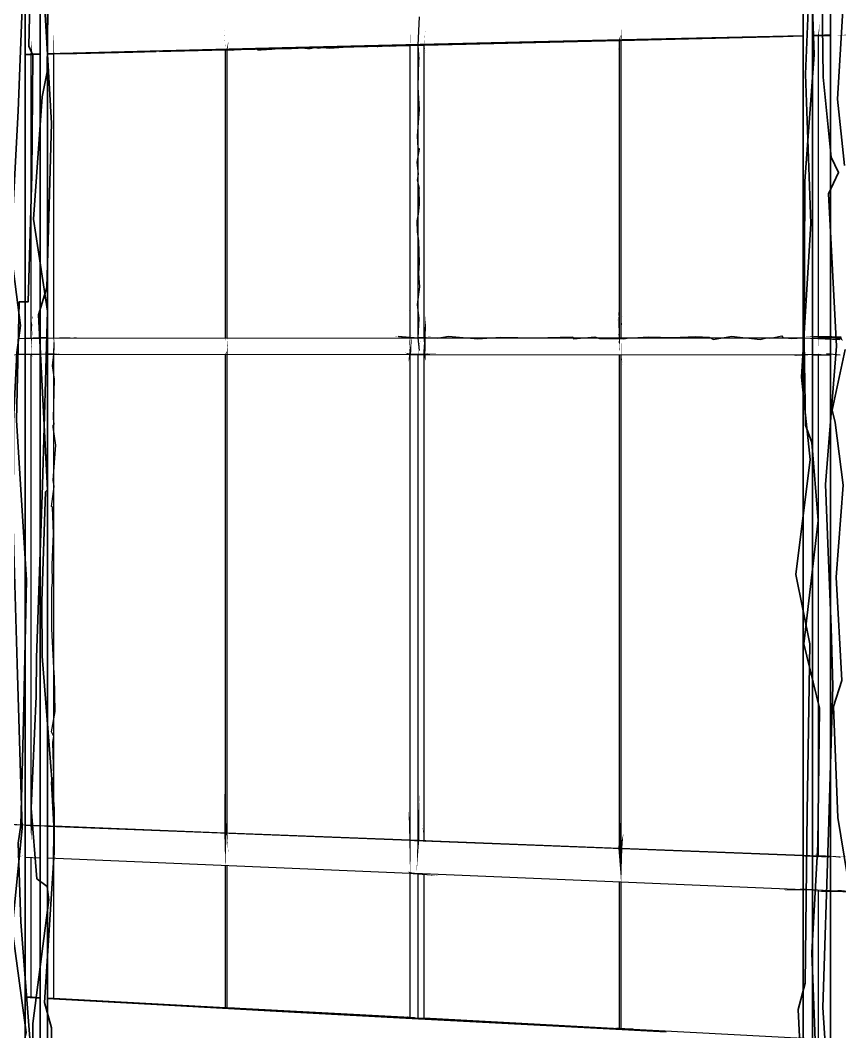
# Model space of a CAD drawing. Header units: inches. Extents: x -877 to 882, y -418 to 410.
# Drawn here: x -604.3 to -516, y -169.3 to -60.2 of the extents above; entities that cross this region are included whole.
import ezdxf

# ---------------------------------------------------------------- set-up
doc = ezdxf.new("R2010")
doc.units = ezdxf.units.IN
doc.header["$LTSCALE"] = 0.5
doc.header["$MEASUREMENT"] = 0
doc.layers.get('0').update_dxf_attribs({"lineweight": 18})
for name, color, linetype, lineweight in [('A-Glaz-Curt', 52, 'Continuous', 35), ('A-Glaz-Curt-Unit', 51, 'Continuous', 25), ('A-Wall', 113, 'Continuous', 35)]:
    doc.layers.add(name, color=color, linetype=linetype, lineweight=lineweight)

# ---------------------------------------------------------------- blocks, each defined once
blk = doc.blocks.new('*U12')
at = {"color": 7, "linetype": 'Continuous', "lineweight": -3}
for p, q in [((-527.92, -62.14), (-522.07, -62)), ((-522.07, -62), (-519.92, -61.94)), ((-518.07, -61.9), (-516.98, -61.88)), ((-516.98, -61.88), (-516.98, -61.88)), ((-603.09, -63.94), (-603, -63.94)), ((-598.18, -63.82), (-595.19, -63.75)), ((-595.19, -63.75), (-592.16, -63.68)), ((-588.06, -63.58), (-582.17, -63.44)), ((-603.09, -165.51), (-603, -165.51)), ((-602.56, -165.54), (-602.15, -165.56))]:
    blk.add_line(p, q, dxfattribs=at)
at = {"layer": 'A-Glaz-Curt', "color": 143, "linetype": 'Continuous', "lineweight": 35}
for p, q in [((-518.94, -208.24), (-518.94, 226.95)), ((-516.98, -208.38), (-516.98, 227.37)), ((-519.92, -208.16), (-519.92, 226.73)), ((-603.74, -201.39), (-603.74, 207.37)), ((-602.15, -201.53), (-602.15, 207.76)), ((-601.36, -201.6), (-601.36, 207.96)), ((-519.92, -61.92), (-519.92, -53.15)), ((-518.94, -61.9), (-518.94, -53.13)), ((-516.98, -61.85), (-516.98, -53.07)), ((-603.74, -63.94), (-603.74, -55.7)), ((-602.15, -63.9), (-602.15, -55.65)), ((-601.36, -63.88), (-601.36, -55.62)), ((-534.68, -62.25), (-519.92, -61.92)), ((-519.92, -61.92), (-519.92, -61.92)), ((-518.94, -61.9), (-518.29, -61.88)), ((-518.94, -61.9), (-518.29, -61.91)), ((-518.29, -61.88), (-517.63, -61.87)), ((-517.63, -61.87), (-516.98, -61.85)), ((-516.98, -61.85), (-516.98, -61.85)), ((-576.06, -63.24), (-562.74, -62.91)), ((-562.74, -62.91), (-548.95, -62.59)), ((-548.95, -62.59), (-534.68, -62.25)), ((-603.74, -63.94), (-603.21, -63.92)), ((-603.74, -63.94), (-603.09, -63.94)), ((-603.21, -63.92), (-602.68, -63.91)), ((-602.68, -63.91), (-602.15, -63.9)), ((-602.15, -63.9), (-602.15, -63.9)), ((-601.36, -63.88), (-588.93, -63.56)), ((-601.36, -63.88), (-600.67, -63.88)), ((-588.93, -63.56), (-576.06, -63.24)), ((-603.74, -165.53), (-603.09, -165.51)), ((-603.74, -173.76), (-603.74, -165.53)), ((-603.74, -165.53), (-603.21, -165.56)), ((-603.21, -165.56), (-602.68, -165.59)), ((-602.68, -165.59), (-602.15, -165.62)), ((-602.15, -173.87), (-602.15, -165.62)), ((-602.15, -165.62), (-602.15, -165.62)), ((-601.36, -165.66), (-600.67, -165.64)), ((-601.36, -173.92), (-601.36, -165.66)), ((-601.36, -165.66), (-588.93, -166.36)), ((-588.93, -166.36), (-576.06, -167.07)), ((-576.06, -167.07), (-562.74, -167.79)), ((-562.74, -167.79), (-548.95, -168.52)), ((-548.95, -168.52), (-534.68, -169.26))]:
    blk.add_line(p, q, dxfattribs=at)
at = {"layer": 'A-Glaz-Curt-Unit', "color": 141, "linetype": 'Continuous', "lineweight": 25}
for p, q in [((-518.29, -61.91), (-518.07, -61.9)), ((-518.29, -94.46), (-518.29, -61.91)), ((-582, -63.43), (-562.28, -62.96)), ((-560.75, -62.92), (-539.73, -62.42)), ((-560.75, -94.49), (-560.75, -62.92)), ((-539.54, -62.42), (-527.92, -62.14)), ((-603.09, -63.94), (-602.15, -63.92)), ((-603.09, -94.52), (-603.09, -63.94)), ((-600.67, -63.88), (-598.18, -63.82)), ((-600.67, -94.52), (-600.67, -63.88)), ((-592.16, -63.68), (-589.65, -63.62)), ((-589.29, -63.61), (-588.05, -63.58)), ((-603.09, -146.98), (-603.09, -96.24)), ((-600.67, -147.08), (-600.67, -96.24)), ((-560.75, -148.64), (-560.75, -96.27)), ((-518.29, -150.31), (-518.29, -96.29)), ((-603.09, -146.98), (-602.15, -147.02)), ((-600.67, -147.08), (-582.17, -147.81)), ((-582, -147.81), (-562.28, -148.58)), ((-560.75, -148.64), (-539.73, -149.47)), ((-539.54, -149.47), (-519.92, -150.24)), ((-518.29, -150.31), (-516.98, -150.35)), ((-603.09, -165.51), (-603.09, -150.45)), ((-600.67, -165.65), (-600.67, -150.56)), ((-560.75, -167.77), (-560.75, -152.23)), ((-518.29, -170.03), (-518.29, -154)), ((-603, -165.51), (-602.56, -165.54)), ((-600.67, -165.65), (-582.17, -166.63)), ((-582, -166.64), (-562.28, -167.69)), ((-560.75, -167.77), (-539.73, -168.89)), ((-539.54, -168.9), (-519.92, -169.95))]:
    blk.add_line(p, q, dxfattribs=at)
at = {"layer": 'A-Glaz-Curt-Unit', "color": 143, "linetype": 'Continuous', "lineweight": 25}
for p, q in [((-562.28, -62.94), (-561.4, -62.92)), ((-562.28, -94.49), (-562.28, -62.94)), ((-561.4, -94.49), (-561.4, -62.92)), ((-561.4, -62.92), (-560.75, -62.92)), ((-539.73, -94.48), (-539.73, -62.42)), ((-539.73, -62.42), (-539.54, -62.42)), ((-539.54, -94.48), (-539.54, -62.42)), ((-582.17, -63.44), (-582, -63.43)), ((-582.17, -94.51), (-582.17, -63.44)), ((-582, -94.51), (-582, -63.43)), ((-603.74, -94.53), (-602.15, -94.52)), ((-603.74, -96.24), (-603.74, -94.53)), ((-602.15, -96.24), (-602.15, -94.52)), ((-602.15, -94.52), (-602.15, -94.52)), ((-601.32, -94.52), (-562.28, -94.49)), ((-601.32, -96.24), (-601.32, -94.52)), ((-562.28, -94.49), (-562.28, -94.49)), ((-562.28, -94.49), (-561.4, -94.49)), ((-561.4, -94.49), (-519.93, -94.46)), ((-519.93, -96.29), (-519.93, -94.46)), ((-519.93, -94.46), (-519.92, -94.46)), ((-518.94, -96.29), (-518.94, -94.46)), ((-518.94, -94.46), (-516.98, -94.46)), ((-516.98, -96.29), (-516.98, -94.46)), ((-516.98, -94.46), (-516.98, -94.46)), ((-603.74, -96.24), (-602.15, -96.24)), ((-602.15, -96.24), (-602.15, -96.24)), ((-601.32, -96.24), (-562.28, -96.26)), ((-582.17, -147.81), (-582.17, -96.25)), ((-582, -147.81), (-582, -96.25)), ((-562.28, -148.62), (-562.28, -96.26)), ((-562.28, -96.26), (-561.4, -96.27)), ((-561.4, -148.66), (-561.4, -96.27)), ((-561.4, -96.27), (-561.39, -96.27)), ((-561.39, -96.27), (-519.93, -96.29)), ((-539.73, -149.47), (-539.73, -96.28)), ((-539.54, -149.47), (-539.54, -96.28)), ((-519.93, -96.29), (-519.92, -96.29)), ((-518.94, -96.29), (-516.98, -96.29)), ((-516.98, -96.29), (-516.98, -96.29)), ((-603.74, -146.99), (-603.09, -146.98)), ((-603.74, -150.43), (-603.74, -146.99)), ((-603.74, -146.99), (-602.15, -147.06)), ((-602.15, -150.5), (-602.15, -147.06)), ((-602.15, -147.06), (-602.15, -147.06)), ((-601.32, -147.09), (-600.67, -147.08)), ((-601.32, -150.53), (-601.32, -147.09)), ((-601.32, -147.09), (-562.28, -148.62)), ((-582.17, -147.81), (-582, -147.81)), ((-562.28, -148.62), (-561.4, -148.66)), ((-561.82, -148.64), (-519.93, -150.28)), ((-561.4, -148.66), (-560.75, -148.64)), ((-603.74, -150.43), (-602.15, -150.5)), ((-539.73, -149.47), (-539.54, -149.47)), ((-519.93, -153.93), (-519.93, -150.28)), ((-519.93, -150.28), (-519.92, -150.28)), ((-518.94, -150.32), (-518.29, -150.31)), ((-518.94, -153.97), (-518.94, -150.32)), ((-518.94, -150.32), (-516.98, -150.39)), ((-516.98, -154.05), (-516.98, -150.39)), ((-516.98, -150.39), (-516.98, -150.39)), ((-602.15, -150.5), (-602.15, -150.5)), ((-601.32, -150.53), (-562.28, -152.16)), ((-582.17, -166.63), (-582.17, -151.33)), ((-582, -166.64), (-582, -151.34)), ((-562.28, -167.74), (-562.28, -152.16)), ((-562.28, -152.16), (-561.4, -152.2)), ((-561.81, -152.18), (-519.93, -153.93)), ((-561.4, -167.79), (-561.4, -152.2)), ((-561.4, -152.2), (-561.4, -152.2)), ((-539.73, -168.89), (-539.73, -153.11)), ((-539.54, -168.9), (-539.54, -153.11)), ((-519.93, -153.93), (-519.92, -153.93)), ((-518.94, -153.97), (-516.98, -154.05)), ((-516.98, -154.05), (-516.98, -154.05)), ((-582.17, -166.63), (-582, -166.64)), ((-562.28, -167.74), (-561.4, -167.79)), ((-561.4, -167.79), (-560.75, -167.77)), ((-539.73, -168.89), (-539.54, -168.9))]:
    blk.add_line(p, q, dxfattribs=at)
blk = doc.blocks.new('New Napkin Sketch')
at = {"layer": 'A-Wall', "color": 143, "linetype": 'Continuous', "lineweight": 35}
for p, q in [((-519.92, -61.92), (-519.92, -53.15)), ((-518.94, -61.9), (-518.94, -53.13)), ((-516.98, -61.85), (-516.98, -53.07)), ((-603.74, -63.94), (-603.74, -55.7)), ((-602.15, -63.9), (-602.15, -55.65)), ((-601.36, -63.88), (-601.36, -55.62)), ((-534.68, -62.25), (-519.92, -61.92)), ((-519.92, -61.92), (-519.92, -61.92)), ((-518.94, -61.9), (-518.29, -61.88)), ((-518.94, -61.9), (-518.29, -61.91)), ((-518.29, -61.88), (-517.63, -61.87)), ((-517.63, -61.87), (-516.98, -61.85)), ((-516.98, -61.85), (-516.98, -61.85)), ((-576.06, -63.24), (-562.74, -62.91)), ((-562.74, -62.91), (-548.95, -62.59)), ((-548.95, -62.59), (-534.68, -62.25)), ((-603.74, -63.94), (-603.21, -63.92)), ((-603.74, -63.94), (-603.09, -63.94)), ((-603.21, -63.92), (-602.68, -63.91)), ((-602.68, -63.91), (-602.15, -63.9)), ((-602.15, -63.9), (-602.15, -63.9)), ((-601.36, -63.88), (-588.93, -63.56)), ((-601.36, -63.88), (-600.67, -63.88)), ((-588.93, -63.56), (-576.06, -63.24)), ((-603.74, -165.53), (-603.09, -165.51)), ((-603.74, -173.76), (-603.74, -165.53)), ((-603.74, -165.53), (-603.21, -165.56)), ((-603.21, -165.56), (-602.68, -165.59)), ((-602.68, -165.59), (-602.15, -165.62)), ((-602.15, -173.87), (-602.15, -165.62)), ((-602.15, -165.62), (-602.15, -165.62)), ((-601.36, -165.66), (-600.67, -165.64)), ((-601.36, -173.92), (-601.36, -165.66)), ((-601.36, -165.66), (-588.93, -166.36)), ((-588.93, -166.36), (-576.06, -167.07)), ((-576.06, -167.07), (-562.74, -167.79)), ((-562.74, -167.79), (-548.95, -168.52)), ((-548.95, -168.52), (-534.68, -169.26))]:
    blk.add_line(p, q, dxfattribs=at)
at = {"layer": 'A-Wall', "color": 7, "linetype": 'Continuous', "lineweight": -3}
for p, q in [((-527.92, -62.14), (-522.07, -62)), ((-522.07, -62), (-519.92, -61.94)), ((-518.07, -61.9), (-516.98, -61.88)), ((-516.98, -61.88), (-516.98, -61.88)), ((-603.09, -63.94), (-603, -63.94)), ((-598.18, -63.82), (-595.19, -63.75)), ((-595.19, -63.75), (-592.16, -63.68)), ((-588.06, -63.58), (-582.17, -63.44)), ((-603.09, -165.51), (-603, -165.51)), ((-602.56, -165.54), (-602.15, -165.56))]:
    blk.add_line(p, q, dxfattribs=at)
at = {"layer": 'A-Wall', "color": 141, "linetype": 'Continuous', "lineweight": 25}
for p, q in [((-518.29, -61.91), (-518.07, -61.9)), ((-539.54, -62.42), (-527.92, -62.14)), ((-603.09, -63.94), (-602.15, -63.92)), ((-600.67, -63.88), (-598.18, -63.82)), ((-592.16, -63.68), (-589.65, -63.62)), ((-589.29, -63.61), (-588.05, -63.58)), ((-603.09, -146.98), (-602.15, -147.02)), ((-600.67, -147.08), (-582.17, -147.81)), ((-518.29, -150.31), (-516.98, -150.35)), ((-603.09, -165.51), (-603.09, -150.45)), ((-600.67, -165.65), (-600.67, -150.56)), ((-560.75, -167.77), (-560.75, -152.23)), ((-518.29, -170.03), (-518.29, -154)), ((-603, -165.51), (-602.56, -165.54)), ((-600.67, -165.65), (-582.17, -166.63))]:
    blk.add_line(p, q, dxfattribs=at)
at = {"layer": 'A-Wall', "color": 143, "linetype": 'Continuous', "lineweight": 25}
for p, q in [((-562.28, -62.94), (-561.4, -62.92)), ((-561.4, -62.92), (-560.75, -62.92)), ((-539.73, -62.42), (-539.54, -62.42)), ((-582.17, -63.44), (-582, -63.43)), ((-603.74, -94.53), (-602.15, -94.52)), ((-603.74, -96.24), (-603.74, -94.53)), ((-602.15, -96.24), (-602.15, -94.52)), ((-602.15, -94.52), (-602.15, -94.52)), ((-601.32, -96.24), (-601.32, -94.52)), ((-562.28, -94.49), (-562.28, -94.49)), ((-562.28, -94.49), (-561.4, -94.49)), ((-519.93, -96.29), (-519.93, -94.46)), ((-519.93, -94.46), (-519.92, -94.46)), ((-518.94, -96.29), (-518.94, -94.46)), ((-518.94, -94.46), (-516.98, -94.46)), ((-516.98, -96.29), (-516.98, -94.46)), ((-516.98, -94.46), (-516.98, -94.46)), ((-603.74, -96.24), (-602.15, -96.24)), ((-602.15, -96.24), (-602.15, -96.24)), ((-562.28, -96.26), (-561.4, -96.27)), ((-561.4, -96.27), (-561.39, -96.27)), ((-519.93, -96.29), (-519.92, -96.29)), ((-518.94, -96.29), (-516.98, -96.29)), ((-516.98, -96.29), (-516.98, -96.29)), ((-603.74, -146.99), (-603.09, -146.98)), ((-603.74, -150.43), (-603.74, -146.99)), ((-603.74, -146.99), (-602.15, -147.06)), ((-602.15, -150.5), (-602.15, -147.06)), ((-602.15, -147.06), (-602.15, -147.06)), ((-601.32, -147.09), (-600.67, -147.08)), ((-601.32, -150.53), (-601.32, -147.09)), ((-582.17, -147.81), (-582, -147.81)), ((-562.28, -148.62), (-561.4, -148.66)), ((-561.4, -148.66), (-560.75, -148.64)), ((-603.74, -150.43), (-602.15, -150.5)), ((-539.73, -149.47), (-539.54, -149.47)), ((-519.93, -153.93), (-519.93, -150.28)), ((-519.93, -150.28), (-519.92, -150.28)), ((-518.94, -150.32), (-518.29, -150.31)), ((-518.94, -153.97), (-518.94, -150.32)), ((-518.94, -150.32), (-516.98, -150.39)), ((-516.98, -154.05), (-516.98, -150.39)), ((-516.98, -150.39), (-516.98, -150.39)), ((-602.15, -150.5), (-602.15, -150.5)), ((-582.17, -166.63), (-582.17, -151.33)), ((-582, -166.64), (-582, -151.34)), ((-562.28, -167.74), (-562.28, -152.16)), ((-562.28, -152.16), (-561.4, -152.2)), ((-561.4, -167.79), (-561.4, -152.2)), ((-561.4, -152.2), (-561.4, -152.2)), ((-539.73, -168.89), (-539.73, -153.11)), ((-539.54, -168.9), (-539.54, -153.11)), ((-519.93, -153.93), (-519.92, -153.93)), ((-518.94, -153.97), (-516.98, -154.05)), ((-516.98, -154.05), (-516.98, -154.05)), ((-582.17, -166.63), (-582, -166.64)), ((-562.28, -167.74), (-561.4, -167.79)), ((-561.4, -167.79), (-560.75, -167.77)), ((-539.73, -168.89), (-539.54, -168.9))]:
    blk.add_line(p, q, dxfattribs=at)
at = {"layer": 'A-Wall', "color": 143, "linetype": 'Continuous', "lineweight": 35, "extrusion": (0, 0, -1)}
for points in [[(515.18, -152.3), (516.19, -146.18), (516.65, -134.22), (515.77, -131.39), (516.36, -120.27), (515.63, -110.37), (516.47, -103.59), (516.82, -102.28), (515.42, -95.73)], [(515.47, -75.9), (516.22, -68.75), (515.15, -50.74), (516.45, -47.41), (516, -32.04), (516, -18.15), (516.37, -17.29), (516.14, -5.29), (515.73, 10.46)], [(518.67, -213.09), (518.94, -208.24), (518.66, -191.37), (518.34, -177.7), (519, -160.75), (518.36, -149.04), (518.19, -134.4), (519.87, -127.45), (518.31, -114.16), (518.99, -105.75), (519.69, -103.9), (519.84, -94.86), (519.74, -77.61), (518.75, -63.99), (519.27, -48.58)], [(519.8, -215.63), (519.92, -208.16), (520.68, -205.88), (520.14, -192.42), (519.43, -189.08), (520.49, -182.19), (520.83, -175.63), (520.26, -171.27), (520.48, -166.86), (519.7, -164.01), (519.51, -145.59), (519.2, -127.45), (520.73, -119.98), (519.18, -107.59), (520.1, -98.71), (519.11, -82.15), (519.68, -66.07), (519.12, -52.24)], [(516.18, -225.43), (516.98, -208.38), (517.63, -189.79), (516.65, -184.36), (517.82, -166.64), (517.19, -147.73), (516.75, -132.03), (516.93, -125.68), (517.51, -110.27), (516.34, -95.38), (517.19, -78.94), (516.11, -76.65), (516.9, -74.99), (517.78, -66.38), (517.9, -57.92)], [(601.52, -220.07), (601.36, -201.6), (600.9, -183.9), (600.91, -168.85), (601.66, -166.11), (600.63, -149.95), (600.62, -145.24), (601.93, -128.78), (601.95, -122.85), (601.55, -111.06), (601.33, -110.85), (602.31, -92), (601.43, -89.04), (600.91, -71.34), (601.95, -53.42)], [(601.51, -204.39), (602.15, -201.53), (602.78, -185.52), (602.93, -168.35), (601.21, -155.05), (601.38, -153.6), (602.48, -152.76), (603.09, -145.15), (602.56, -133.1), (602.54, -128.96), (601.89, -110.35), (601.33, -91.59), (602.85, -81.68), (601.9, -68.51), (601.38, -65.8), (601.22, -52.33)], [(603.6, -205.24), (603.74, -201.39), (603.36, -191.89), (602.87, -180.74), (603.83, -180.06), (603.71, -176.61), (604.61, -170.53), (603.23, -170), (604.21, -157.4), (604.5, -148.95), (604.21, -146.98), (603.94, -135.63), (603.6, -120.55), (604.69, -103.38), (604.38, -90.61), (603.43, -90.61), (603.02, -76.94), (602.91, -64.01), (603.36, -63.04), (603.21, -56.66)], [(604.73, -204.41), (604.53, -201.32), (605.22, -193.35), (604.74, -184.5), (604.83, -174.42), (603.64, -169.35), (605.15, -158.17), (604.08, -147.33), (604.61, -129.6), (605.03, -114.96), (605, -103.5), (604.64, -96.06), (604.24, -93.15), (605.3, -85.06), (604.5, -70), (603.86, -53.27)]]:
    blk.add_lwpolyline(points, dxfattribs=at)
at = {"layer": 'A-Wall', "color": 143, "linetype": 'Continuous', "lineweight": 25, "extrusion": (0, 0, -1)}
for points in [[(561.28, -95.83), (561.4, -94.49), (561.3, -92.38), (561.49, -90.88), (561.24, -88.99), (561.33, -87.55), (561.27, -86.41), (561.34, -84.03), (561.48, -83.07), (561.5, -81.86), (561.38, -81.14), (561.25, -80.12), (561.3, -78.43), (561.25, -78.36), (561.48, -77.49), (561.39, -76.82), (561.5, -75.53), (561.27, -74.15), (561.41, -74.03), (561.48, -72.71), (561.28, -69.87), (561.4, -67.45), (561.35, -64.59), (561.38, -64.51), (561.3, -64.49), (561.4, -62.92), (561.28, -59.88)], [(604.53, -94.53), (601.26, -94.4)], [(563.57, -94.31), (561.4, -94.49), (559.37, -94.52), (558.15, -94.3), (554.97, -94.59), (552.54, -94.4), (548.81, -94.48), (544.75, -94.37), (544.66, -94.59), (542.39, -94.37), (541.89, -94.55), (539.26, -94.57), (538.88, -94.51), (536.58, -94.35), (534.01, -94.44), (531.5, -94.32), (530.06, -94.4), (529.61, -94.65), (527.67, -94.3), (524.55, -94.65), (523.83, -94.49), (523.56, -94.52), (523.28, -94.48), (522.23, -94.27), (522.13, -94.43), (521.21, -94.53), (519.93, -94.46), (515.97, -94.66)], [(517.43, -96.18), (515.94, -96.29)]]:
    blk.add_lwpolyline(points, dxfattribs=at)
for points in [[(562.4, -96.1, 0, 0.104, 0), (562.28, -94.49, 0.104, 0, 0), (562.38, -91.55, 0, 0, 0), (562.25, -88.4, 0, 0, 0), (562.17, -86.85, 0, 0, 0), (562.33, -85.74, 0, 0, 0), (562.19, -85.11, 0, 0, 0), (562.19, -83.01, 0, 0, 0), (562.29, -81.75, 0, 0, 0), (562.4, -81.55, 0, 0, 0), (562.23, -80.44, 0, 0, 0), (562.41, -79.79, 0, 0, 0), (562.34, -79.53, 0, 0, 0), (562.32, -78.63, 0, 0, 0), (562.18, -76.63, 0, 0, 0), (562.37, -75.31, 0, 0, 0), (562.29, -72.7, 0, 0, 0), (562.34, -70.05, 0, 0, 0), (562.14, -69.32, 0, 0, 0), (562.16, -66.82, 0, 0, 0), (562.29, -65.38, 0, 0, 0), (562.42, -63.67, 0, 0.0127, 0), (562.28, -62.94, 0.0127, 0, 0), (562.25, -60.09, 0, 0, 0)], [(539.41, -94.66, 0, 0.0255, 0), (539.54, -94.48, 0.0255, 0, 0), (539.42, -91.95, 0, 0, 0), (539.7, -89.44, 0, 0, 0), (539.62, -86.87, 0, 0, 0), (539.4, -85.61, 0, 0, 0), (539.48, -83.72, 0, 0, 0), (539.61, -80.61, 0, 0, 0), (539.45, -79.35, 0, 0, 0), (539.55, -79.26, 0, 0, 0), (539.39, -77.87, 0, 0, 0), (539.43, -76.97, 0, 0, 0), (539.41, -76.38, 0, 0, 0), (539.64, -75.99, 0, 0, 0), (539.68, -73.19, 0, 0, 0), (539.63, -71.32, 0, 0, 0), (539.4, -70.27, 0, 0, 0), (539.46, -70.12, 0, 0, 0), (539.67, -68.13, 0, 0, 0), (539.58, -66.57, 0, 0, 0), (539.53, -64.52, 0, 0, 0), (539.58, -62.74, 0, 0.0636, 0), (539.54, -62.42, 0.0636, 0, 0), (539.47, -60.71, 0, 0, 0)], [(582.19, -95.09, 0, 0.0418, 0), (582.17, -94.51, 0.0418, 0, 0), (582.12, -93.85, 0, 0, 0), (582.14, -93.84, 0, 0, 0), (582.11, -93.78, 0, 0, 0), (582.2, -91.9, 0, 0, 0), (582.11, -90.61, 0, 0, 0), (582.03, -87.51, 0, 0, 0), (582.17, -86.31, 0, 0, 0), (582.14, -85.46, 0, 0, 0), (582.21, -82.92, 0, 0, 0), (582.31, -82.35, 0, 0, 0), (582.25, -80.34, 0, 0, 0), (582.09, -77.78, 0, 0, 0), (582.29, -76.79, 0, 0, 0), (582.31, -74.14, 0, 0, 0), (582.12, -73.68, 0, 0, 0), (582.17, -73.03, 0, 0, 0), (582.27, -70.46, 0, 0, 0), (582.31, -68.48, 0, 0, 0), (582.19, -66.55, 0, 0, 0), (582.24, -66.41, 0, 0, 0), (582.14, -64.76, 0, 0.0166, 0), (582.17, -63.44, 0.0166, 0, 0), (582.32, -61.21, 0, 0, 0)], [(539.71, -95.9, 0, 0.13, 0), (539.73, -94.48, 0.13, 0, 0), (539.88, -91.5, 0, 0, 0), (539.73, -88.65, 0, 0, 0), (539.76, -87.37, 0, 0, 0), (539.61, -86.06, 0, 0, 0), (539.61, -83.91, 0, 0, 0), (539.73, -82.4, 0, 0, 0), (539.73, -79.6, 0, 0, 0), (539.71, -78.47, 0, 0, 0), (539.71, -77.55, 0, 0, 0), (539.77, -76.91, 0, 0, 0), (539.74, -75.58, 0, 0, 0), (539.74, -75.36, 0, 0, 0), (539.82, -75.04, 0, 0, 0), (539.86, -74.59, 0, 0, 0), (539.76, -73.49, 0, 0, 0), (539.6, -72.62, 0, 0, 0), (539.77, -69.65, 0, 0, 0), (539.68, -69.46, 0, 0, 0), (539.85, -67.57, 0, 0, 0), (539.74, -66.08, 0, 0, 0), (539.83, -63.39, 0, 0.144, 0), (539.73, -62.42, 0.144, 0, 0), (539.58, -61.78, 0, 0, 0)], [(581.94, -94.97, 0, 0.0114, 0), (582, -94.51, 0.0114, 0, 0), (582.01, -92.4, 0, 0, 0), (581.96, -92.08, 0, 0, 0), (582.14, -89.49, 0, 0, 0), (581.9, -87.21, 0, 0, 0), (581.87, -86.28, 0, 0, 0), (581.89, -85.89, 0, 0, 0), (582.03, -85.73, 0, 0, 0), (581.88, -85.47, 0, 0, 0), (581.9, -83.96, 0, 0, 0), (581.88, -82.37, 0, 0, 0), (582.01, -80.96, 0, 0, 0), (582.02, -78.45, 0, 0, 0), (581.86, -76.05, 0, 0, 0), (582.12, -73.14, 0, 0, 0), (582.01, -72.11, 0, 0, 0), (582.01, -70.41, 0, 0, 0), (582.08, -69.5, 0, 0, 0), (581.94, -66.81, 0, 0, 0), (582.1, -65.69, 0, 0, 0), (582.03, -63.67, 0, 0.132, 0), (582, -63.43, 0.132, 0, 0), (581.85, -62.51, 0, 0, 0)], [(539.6, -152.48, 0, 0.233, 0), (539.73, -149.47, 0.233, 0, 0), (539.47, -144.31, 0, 0, 0), (539.67, -142.86, 0, 0, 0), (539.8, -139.51, 0, 0, 0), (539.65, -137.24, 0, 0, 0), (539.46, -137.11, 0, 0, 0), (539.92, -134.37, 0, 0, 0), (539.63, -129.27, 0, 0, 0), (539.46, -125.73, 0, 0, 0), (539.73, -123.47, 0, 0, 0), (539.65, -119.35, 0, 0, 0), (539.6, -118.56, 0, 0, 0), (539.69, -115.2, 0, 0, 0), (539.62, -111.42, 0, 0, 0), (539.88, -109.53, 0, 0, 0), (539.85, -104.49, 0, 0, 0), (539.79, -103.8, 0, 0, 0), (539.68, -99.9, 0, 0, 0), (539.49, -96.64, 0, 0.0125, 0), (539.73, -96.28, 0.0125, 0, 0), (539.94, -91.65, 0, 0, 0)], [(602.79, -94.54, 0, 0.102, 0), (601.32, -94.52, 0.102, 0, 0), (597.96, -94.39, 0, 0, 0), (595.74, -94.51, 0, 0, 0), (594.54, -94.67, 0, 0, 0), (592.97, -94.66, 0, 0, 0), (591.54, -94.6, 0, 0, 0), (589.83, -94.51, 0, 0, 0), (588.39, -94.65, 0, 0, 0), (586.94, -94.45, 0, 0, 0), (585.4, -94.48, 0, 0, 0), (582.49, -94.32, 0, 0, 0), (579.65, -94.4, 0, 0, 0), (578.38, -94.43, 0, 0, 0), (575.72, -94.53, 0, 0, 0), (573.35, -94.33, 0, 0, 0), (571.84, -94.32, 0, 0, 0), (570.43, -94.37, 0, 0, 0), (567.44, -94.6, 0, 0, 0), (565.29, -94.59, 0, 0, 0), (564.03, -94.35, 0, 0.109, 0), (562.28, -94.49, 0.109, 0, 0), (559.84, -94.35, 0, 0, 0)], [(581.86, -150.09, 0, 0.0843, 0), (582, -147.81, 0.0843, 0, 0), (582.23, -145.77, 0, 0, 0), (581.79, -142.09, 0, 0, 0), (582.25, -138.57, 0, 0, 0), (581.9, -136.17, 0, 0, 0), (581.91, -136, 0, 0, 0), (581.96, -131.53, 0, 0, 0), (582.18, -129.14, 0, 0, 0), (582.11, -125.42, 0, 0, 0), (582.22, -123.56, 0, 0, 0), (582.2, -118.49, 0, 0, 0), (582.14, -116.53, 0, 0, 0), (581.93, -116.33, 0, 0, 0), (581.92, -115.39, 0, 0, 0), (582.2, -112.72, 0, 0, 0), (582.14, -112.63, 0, 0, 0), (582.15, -107.82, 0, 0, 0), (581.98, -104.06, 0, 0, 0), (581.95, -99.28, 0, 0, 0), (582.16, -98.27, 0, 0, 0), (582.13, -96.27, 0, 0.0965, 0), (582, -96.25, 0.0965, 0, 0), (581.87, -94.35, 0, 0, 0)], [(562.27, -153.04, 0, 0.163, 0), (562.28, -148.62, 0.163, 0, 0), (562.45, -145.1, 0, 0, 0), (562.25, -141.87, 0, 0, 0), (562.06, -141.33, 0, 0, 0), (562.06, -137.56, 0, 0, 0), (562.38, -133.22, 0, 0, 0), (562.31, -130.41, 0, 0, 0), (562.03, -126.46, 0, 0, 0), (562.07, -125.16, 0, 0, 0), (562.16, -121.7, 0, 0, 0), (562.18, -120.54, 0, 0, 0), (562.47, -115.65, 0, 0, 0), (562.17, -111.05, 0, 0, 0), (562.4, -107.43, 0, 0, 0), (562.25, -102.38, 0, 0, 0), (562.06, -100.26, 0, 0, 0), (562.46, -97.04, 0, 0.216, 0), (562.28, -96.26, 0.216, 0, 0), (562.09, -94.14, 0, 0, 0)], [(561.57, -152.07, 0, 0.195, 0), (561.4, -148.66, 0.195, 0, 0), (561.26, -143.7, 0, 0, 0), (561.14, -142.51, 0, 0, 0), (561.41, -137.9, 0, 0, 0), (561.24, -134.52, 0, 0, 0), (561.3, -134, 0, 0, 0), (561.58, -130.51, 0, 0, 0), (561.34, -127.66, 0, 0, 0), (561.5, -124.81, 0, 0, 0), (561.41, -120.24, 0, 0, 0), (561.59, -118.17, 0, 0, 0), (561.61, -113.03, 0, 0, 0), (561.59, -111.94, 0, 0, 0), (561.28, -109.77, 0, 0, 0), (561.47, -106.93, 0, 0, 0), (561.29, -102.47, 0, 0, 0), (561.15, -100.2, 0, 0, 0), (561.43, -97.26, 0, 0.0377, 0), (561.4, -96.27, 0.0377, 0, 0), (561.15, -94.55, 0, 0, 0)], [(539.55, -153.82, 0, 0.251, 0), (539.54, -149.47, 0.251, 0, 0), (539.3, -147.86, 0, 0, 0), (539.41, -143.49, 0, 0, 0), (539.51, -138.42, 0, 0, 0), (539.44, -133.18, 0, 0, 0), (539.54, -132.99, 0, 0, 0), (539.67, -130.14, 0, 0, 0), (539.58, -125.53, 0, 0, 0), (539.45, -120.88, 0, 0, 0), (539.37, -117.75, 0, 0, 0), (539.35, -117.15, 0, 0, 0), (539.66, -115.61, 0, 0, 0), (539.75, -112.13, 0, 0, 0), (539.48, -109.96, 0, 0, 0), (539.43, -105.65, 0, 0, 0), (539.66, -102.49, 0, 0, 0), (539.5, -102.39, 0, 0, 0), (539.36, -97.62, 0, 0.0331, 0), (539.54, -96.28, 0.0331, 0, 0), (539.55, -94.31, 0, 0, 0)], [(520.04, -94.26, 0, 0.309, 0), (515.94, -94.46, 0.309, 0, 0), (515.66, -94.82, 0, 0, 0), (507.97, -94.1, 0, 0, 0), (499.48, -94.51, 0, 0, 0), (496.02, -94.35, 0, 0, 0), (493.62, -94.03, 0, 0, 0), (491.9, -94.16, 0, 0, 0), (486.31, -94.38, 0, 0, 0), (479.38, -94.82, 0, 0, 0), (478.3, -94.31, 0, 0, 0), (477.16, -94.24, 0, 0, 0), (469.24, -94.46, 0, 0, 0), (461.48, -94.18, 0, 0, 0), (452.5, -94.28, 0, 0, 0), (450.93, -94.02, 0, 0, 0), (445.78, -94.52, 0, 0, 0), (442.22, -94.17, 0, 0, 0), (432.28, -93.92, 0, 0, 0), (427.31, -93.96, 0, 0, 0), (420.81, -93.97, 0, 0.0959, 0), (414.64, -94.39, 0.0959, 0, 0), (407.55, -94.36, 0, 0, 0)], [(582.19, -151.66, 0, 0.246, 0), (582.17, -147.81, 0.246, 0, 0), (582.29, -143.33, 0, 0, 0), (581.97, -142.12, 0, 0, 0), (582.02, -137.62, 0, 0, 0), (582.08, -135.47, 0, 0, 0), (582.07, -130.33, 0, 0, 0), (582.23, -128.26, 0, 0, 0), (582.36, -127.27, 0, 0, 0), (582.23, -122.81, 0, 0, 0), (582.04, -121.51, 0, 0, 0), (582.31, -119.69, 0, 0, 0), (582.36, -115.71, 0, 0, 0), (582.12, -114.69, 0, 0, 0), (582.22, -111.53, 0, 0, 0), (582.36, -106.65, 0, 0, 0), (581.91, -106.55, 0, 0, 0), (582.04, -102.84, 0, 0, 0), (582.19, -102.52, 0, 0, 0), (582.09, -100.55, 0, 0, 0), (582.23, -97.71, 0, 0.075, 0), (582.17, -96.25, 0.075, 0, 0), (581.94, -95.79, 0, 0, 0)], [(672.36, -96.11, 0, 0.13, 0), (669.53, -96.2, 0.13, 0, 0), (667.89, -96.06, 0, 0, 0), (661.62, -95.99, 0, 0, 0), (659.59, -96.1, 0, 0, 0), (655.48, -96.09, 0, 0, 0), (655.26, -95.94, 0, 0, 0), (650.77, -96.52, 0, 0, 0), (645.5, -96.32, 0, 0, 0), (640.36, -96.24, 0, 0, 0), (637.76, -96.47, 0, 0, 0), (633.14, -96.24, 0, 0, 0), (628.51, -96.3, 0, 0, 0), (623.32, -96.53, 0, 0, 0), (623.09, -96.05, 0, 0, 0), (622.1, -96.33, 0, 0, 0), (615.99, -96.02, 0, 0, 0), (615.46, -96.25, 0, 0, 0), (611.06, -96.02, 0, 0, 0), (605.35, -96.43, 0, 0.151, 0), (604.53, -96.24, 0.151, 0, 0), (600.43, -96.3, 0, 0, 0)], [(604.03, -96.2, 0, 0.147, 0), (601.32, -96.24, 0.147, 0, 0), (600.02, -96.12, 0, 0, 0), (597.14, -96.25, 0, 0, 0), (595.47, -96.17, 0, 0, 0), (591.57, -96.19, 0, 0, 0), (588.18, -96.14, 0, 0, 0), (586.09, -96.12, 0, 0, 0), (583.44, -96.29, 0, 0, 0), (581.64, -96.21, 0, 0, 0), (579.29, -96.06, 0, 0, 0), (578.61, -96.24, 0, 0, 0), (577.06, -96.17, 0, 0, 0), (576.09, -96.08, 0, 0, 0), (575.32, -96.42, 0, 0, 0), (571.68, -96.36, 0, 0, 0), (571.38, -96.13, 0, 0, 0), (568.99, -96.07, 0, 0, 0), (566.97, -96.38, 0, 0, 0), (566.35, -96.23, 0, 0, 0), (562.8, -96.08, 0, 0.192, 0), (562.28, -96.26, 0.192, 0, 0), (559.12, -96.18, 0, 0, 0)], [(565.24, -96.27, 0, 0.0374, 0), (561.39, -96.27, 0.0374, 0, 0), (560.02, -96.12, 0, 0, 0), (556.48, -96.31, 0, 0, 0), (552.98, -96.4, 0, 0, 0), (549.64, -96.27, 0, 0, 0), (546.33, -96.29, 0, 0, 0), (545.57, -96.45, 0, 0, 0), (544.72, -96.39, 0, 0, 0), (540.78, -96.19, 0, 0, 0), (539.52, -96.42, 0, 0, 0), (538.25, -96.31, 0, 0, 0), (534.61, -96.39, 0, 0, 0), (530.7, -96.1, 0, 0, 0), (527.6, -96.34, 0, 0, 0), (524.92, -96.46, 0, 0, 0), (523.13, -96.31, 0, 0, 0), (520.96, -96.43, 0, 0.181, 0), (519.93, -96.29, 0.181, 0, 0), (517.76, -96.22, 0, 0, 0)], [(637.76, -145.59, 0, 0.108, 0), (637.64, -145.45, 0.108, 0, 0), (634.8, -145.57, 0, 0, 0), (632.36, -145.57, 0, 0, 0), (631.56, -145.82, 0, 0, 0), (631.37, -145.7, 0, 0, 0), (628.12, -145.77, 0, 0, 0), (626.51, -146.11, 0, 0, 0), (624.3, -146.03, 0, 0, 0), (624.3, -146.17, 0, 0, 0), (621.01, -146.17, 0, 0, 0), (618.25, -146.33, 0, 0, 0), (617.54, -146.44, 0, 0, 0), (614.24, -146.62, 0, 0, 0), (611.48, -146.57, 0, 0, 0), (609.48, -146.68, 0, 0, 0), (606.64, -146.8, 0, 0.139, 0), (604.53, -146.96, 0.139, 0, 0), (602.39, -147, 0, 0, 0)], [(603.01, -147, 0, 0.169, 0), (601.32, -147.09, 0.169, 0, 0), (598.5, -147.22, 0, 0, 0), (596.44, -147.29, 0, 0, 0), (593.99, -147.49, 0, 0, 0), (591.6, -147.34, 0, 0, 0), (589.02, -147.45, 0, 0, 0), (587.13, -147.57, 0, 0, 0), (583.29, -147.8, 0, 0, 0), (579.73, -148.08, 0, 0, 0), (577.85, -148.06, 0, 0, 0), (575.68, -148.19, 0, 0, 0), (574.69, -148.09, 0, 0, 0), (574.58, -148.12, 0, 0, 0), (572.74, -148.2, 0, 0, 0), (570.76, -148.25, 0, 0, 0), (570.33, -148.14, 0, 0, 0), (567.15, -148.34, 0, 0, 0), (564.02, -148.66, 0, 0, 0), (562.71, -148.57, 0, 0.157, 0), (562.28, -148.62, 0.157, 0, 0), (561.63, -148.57, 0, 0, 0)], [(639.73, -148.56, 0, 0.146, 0), (637.64, -148.78, 0.146, 0, 0), (634.7, -148.84, 0, 0, 0), (632.45, -149.19, 0, 0, 0), (629.92, -149.06, 0, 0, 0), (627.15, -149.21, 0, 0, 0), (626.9, -149.16, 0, 0, 0), (625.99, -149.36, 0, 0, 0), (623.91, -149.56, 0, 0, 0), (623.28, -149.41, 0, 0, 0), (621.25, -149.43, 0, 0, 0), (618.23, -149.59, 0, 0, 0), (617.29, -149.76, 0, 0, 0), (614.32, -149.89, 0, 0, 0), (612.57, -150.14, 0, 0, 0), (610.95, -150.18, 0, 0, 0), (609.24, -150.2, 0, 0, 0), (608.11, -150.1, 0, 0, 0), (606.59, -150.12, 0, 0, 0), (604.89, -150.39, 0, 0.0369, 0), (604.53, -150.39, 0.0369, 0, 0), (603.79, -150.26, 0, 0, 0)], [(561.87, -148.57, 0, 0.0801, 0), (561.82, -148.64, 0.0801, 0, 0), (560.87, -148.74, 0, 0, 0), (557.21, -148.99, 0, 0, 0), (556.68, -148.91, 0, 0, 0), (552.71, -149.06, 0, 0, 0), (552.3, -148.88, 0, 0, 0), (549.7, -149.27, 0, 0, 0), (545.93, -149.31, 0, 0, 0), (541.82, -149.59, 0, 0, 0), (540.71, -149.65, 0, 0, 0), (537.66, -149.69, 0, 0, 0), (535.46, -149.64, 0, 0, 0), (535.17, -149.77, 0, 0, 0), (531.44, -149.8, 0, 0, 0), (528.82, -150.06, 0, 0, 0), (525.81, -150.23, 0, 0, 0), (522.34, -150, 0, 0, 0), (520.43, -150.23, 0, 0.179, 0), (519.93, -150.28, 0.179, 0, 0), (516.06, -150.38, 0, 0, 0)], [(518.76, -150.18, 0, 0.134, 0), (515.94, -150.43, 0.134, 0, 0), (515.85, -150.38, 0, 0, 0), (511.92, -150.32, 0, 0, 0), (508.81, -150.85, 0, 0, 0), (506.51, -150.52, 0, 0, 0), (504.04, -150.64, 0, 0, 0), (499.73, -150.91, 0, 0, 0), (495.15, -151.23, 0, 0, 0), (490.39, -151.1, 0, 0, 0), (485.95, -151.58, 0, 0, 0), (484.43, -151.71, 0, 0, 0), (481.55, -151.84, 0, 0, 0), (480.88, -151.55, 0, 0, 0), (477.94, -151.89, 0, 0, 0), (473.26, -151.67, 0, 0, 0), (468.74, -152.07, 0, 0.228, 0), (466.85, -152.11, 0.228, 0, 0), (464.3, -152.03, 0, 0, 0)], [(603.99, -150.53, 0, 0.00466, 0), (601.32, -150.53, 0.00466, 0, 0), (600.23, -150.6, 0, 0, 0), (598.47, -150.5, 0, 0, 0), (595.26, -150.67, 0, 0, 0), (593.79, -150.67, 0, 0, 0), (592.39, -150.95, 0, 0, 0), (592.09, -151, 0, 0, 0), (590.06, -150.87, 0, 0, 0), (587.87, -151.05, 0, 0, 0), (585.9, -151.33, 0, 0, 0), (583.48, -151.12, 0, 0, 0), (580.66, -151.47, 0, 0, 0), (578.41, -151.36, 0, 0, 0), (574.89, -151.49, 0, 0, 0), (571.48, -151.75, 0, 0, 0), (569.75, -152.01, 0, 0, 0), (568.45, -151.84, 0, 0, 0), (567.98, -151.79, 0, 0, 0), (565.96, -151.98, 0, 0, 0), (563.16, -152.3, 0, 0, 0), (562.47, -151.97, 0, 0.18, 0), (562.28, -152.16, 0.18, 0, 0), (559.04, -152.49, 0, 0, 0)], [(562.44, -152, 0, 0.013, 0), (561.81, -152.18, 0.013, 0, 0), (559.92, -152.43, 0, 0, 0), (557.58, -152.3, 0, 0, 0), (555.15, -152.57, 0, 0, 0), (554.9, -152.37, 0, 0, 0), (553.6, -152.49, 0, 0, 0), (551.01, -152.54, 0, 0, 0), (550.92, -152.73, 0, 0, 0), (549.34, -152.56, 0, 0, 0), (546.91, -152.8, 0, 0, 0), (546.74, -152.64, 0, 0, 0), (545.54, -152.77, 0, 0, 0), (543.26, -152.99, 0, 0, 0), (539.11, -153.14, 0, 0, 0), (537.08, -153.2, 0, 0, 0), (536.19, -153.39, 0, 0, 0), (534.78, -153.38, 0, 0, 0), (532.64, -153.59, 0, 0, 0), (532.42, -153.49, 0, 0, 0), (528.71, -153.72, 0, 0, 0), (524.58, -153.68, 0, 0, 0), (522.43, -153.99, 0, 0.195, 0), (519.93, -153.93, 0.195, 0, 0), (516.44, -154.04, 0, 0, 0)], [(519.02, -154.17, 0, 0.217, 0), (515.94, -154.09, 0.217, 0, 0), (511.27, -154.48, 0, 0, 0), (507.67, -154.35, 0, 0, 0), (506.75, -154.65, 0, 0, 0), (505.39, -154.48, 0, 0, 0), (501.9, -154.7, 0, 0, 0), (498.22, -154.85, 0, 0, 0), (493.43, -154.98, 0, 0, 0), (491.82, -154.86, 0, 0, 0), (487.45, -154.9, 0, 0, 0), (484.2, -155.26, 0, 0, 0), (481.43, -155.35, 0, 0, 0), (481.1, -155.2, 0, 0, 0), (477.34, -155.63, 0, 0, 0), (473.7, -155.44, 0, 0, 0), (470.61, -155.66, 0, 0, 0), (467.21, -155.99, 0, 0.0839, 0), (466.3, -155.91, 0.0839, 0, 0), (463.47, -156.24, 0, 0, 0)]]:
    blk.add_lwpolyline(points, format="xyseb", dxfattribs=at)
at = {"layer": 'A-Wall', "color": 141, "linetype": 'Continuous', "lineweight": 25, "extrusion": (0, 0, -1)}
for points in [[(518.25, -96.84, 0, 0.0177, 0), (518.29, -94.46, 0.0177, 0, 0), (518.32, -92.95, 0, 0, 0), (518.28, -92.27, 0, 0, 0), (518.31, -90.95, 0, 0, 0), (518.25, -89.78, 0, 0, 0), (518.45, -86.97, 0, 0, 0), (518.23, -84.21, 0, 0, 0), (518.21, -84.19, 0, 0, 0), (518.34, -83.36, 0, 0, 0), (518.25, -80.51, 0, 0, 0), (518.23, -78.36, 0, 0, 0), (518.18, -76.13, 0, 0, 0), (518.44, -74.08, 0, 0, 0), (518.41, -74.03, 0, 0, 0), (518.18, -73.5, 0, 0, 0), (518.33, -71.29, 0, 0, 0), (518.4, -69.18, 0, 0, 0), (518.19, -67.55, 0, 0, 0), (518.37, -66.44, 0, 0, 0), (518.32, -63.61, 0, 0, 0), (518.34, -62.29, 0, 0.0978, 0), (518.29, -61.91, 0.0978, 0, 0), (518.13, -60.39, 0, 0, 0)], [(600.56, -96.15, 0, 0.0797, 0), (600.67, -94.52, 0.0797, 0, 0), (600.6, -92.82, 0, 0, 0), (600.64, -90.41, 0, 0, 0), (600.56, -89.47, 0, 0, 0), (600.73, -88.89, 0, 0, 0), (600.55, -86.37, 0, 0, 0), (600.78, -83.54, 0, 0, 0), (600.67, -82.52, 0, 0, 0), (600.72, -80.53, 0, 0, 0), (600.79, -78.64, 0, 0, 0), (600.79, -78.49, 0, 0, 0), (600.61, -77.83, 0, 0, 0), (600.59, -75.55, 0, 0, 0), (600.52, -72.53, 0, 0, 0), (600.67, -70.2, 0, 0, 0), (600.55, -68.67, 0, 0, 0), (600.58, -68.12, 0, 0, 0), (600.76, -67.76, 0, 0, 0), (600.65, -67.4, 0, 0, 0), (600.63, -66.88, 0, 0, 0), (600.58, -64.6, 0, 0, 0), (600.66, -64.01, 0, 0.099, 0), (600.67, -63.88, 0.099, 0, 0), (600.69, -61.31, 0, 0, 0)], [(560.71, -96.57, 0, 0.146, 0), (560.75, -94.49, 0.146, 0, 0), (560.61, -92.56, 0, 0, 0), (560.71, -90.42, 0, 0, 0), (560.9, -87.36, 0, 0, 0), (560.9, -85.37, 0, 0, 0), (560.79, -83.64, 0, 0, 0), (560.88, -82, 0, 0, 0), (560.66, -80.44, 0, 0, 0), (560.76, -77.68, 0, 0, 0), (560.59, -75.44, 0, 0, 0), (560.73, -74.76, 0, 0, 0), (560.63, -73.61, 0, 0, 0), (560.73, -71.11, 0, 0, 0), (560.77, -69.32, 0, 0, 0), (560.7, -69.16, 0, 0, 0), (560.7, -68.97, 0, 0, 0), (560.63, -66, 0, 0, 0), (560.83, -65.57, 0, 0, 0), (560.61, -63.79, 0, 0.025, 0), (560.75, -62.92, 0.025, 0, 0), (560.64, -61.2, 0, 0, 0)], [(516.58, -61.93, 0, 0.0699, 0), (515.3, -61.84, 0.0699, 0, 0), (513.19, -61.73, 0, 0, 0), (511.45, -61.76, 0, 0, 0), (510.31, -61.68, 0, 0, 0), (509.97, -61.67, 0, 0, 0), (509.42, -61.81, 0, 0, 0), (508.61, -61.7, 0, 0, 0), (507.08, -61.74, 0, 0, 0), (505.2, -61.66, 0, 0, 0), (503.19, -61.56, 0, 0, 0), (501.44, -61.64, 0, 0, 0), (500.2, -61.43, 0, 0, 0), (498.14, -61.39, 0, 0, 0), (497.94, -61.41, 0, 0, 0), (496.79, -61.37, 0, 0, 0), (496.26, -61.37, 0, 0, 0), (495.38, -61.38, 0, 0, 0), (494.7, -61.43, 0, 0, 0), (494.06, -61.43, 0, 0, 0), (492.98, -61.38, 0, 0, 0), (492.71, -61.38, 0, 0.0389, 0), (492.02, -61.35, 0.0389, 0, 0), (491.34, -61.24, 0, 0, 0)], [(603.13, -96.06, 0, 0.0742, 0), (603.09, -94.52, 0.0742, 0, 0), (602.98, -91.91, 0, 0, 0), (603.05, -90.91, 0, 0, 0), (603.05, -89.23, 0, 0, 0), (603.17, -87.84, 0, 0, 0), (603.19, -85.32, 0, 0, 0), (603.16, -84.55, 0, 0, 0), (603.02, -83.17, 0, 0, 0), (602.99, -80.6, 0, 0, 0), (603.07, -77.78, 0, 0, 0), (603.13, -77.72, 0, 0, 0), (603.18, -74.94, 0, 0, 0), (603.2, -73.94, 0, 0, 0), (603.24, -73.45, 0, 0, 0), (603.13, -71.71, 0, 0, 0), (602.98, -70.33, 0, 0, 0), (603.08, -68.6, 0, 0, 0), (603.23, -66.79, 0, 0, 0), (602.98, -65.54, 0, 0, 0), (602.95, -65.54, 0, 0, 0), (603.21, -65.47, 0, 0.125, 0), (603.09, -63.94, 0.125, 0, 0), (603.02, -62.4, 0, 0, 0)], [(562.63, -62.98, 0, 0.0681, 0), (560.75, -62.92, 0.0681, 0, 0), (560.63, -63.01, 0, 0, 0), (558.72, -62.88, 0, 0, 0), (556.84, -62.8, 0, 0, 0), (555.34, -62.8, 0, 0, 0), (555.08, -62.74, 0, 0, 0), (553.75, -62.81, 0, 0, 0), (552.44, -62.7, 0, 0, 0), (551.84, -62.69, 0, 0, 0), (551.1, -62.66, 0, 0, 0), (549.69, -62.7, 0, 0, 0), (549.08, -62.66, 0, 0, 0), (547.23, -62.5, 0, 0, 0), (546.11, -62.53, 0, 0, 0), (545.86, -62.64, 0, 0, 0), (545.3, -62.55, 0, 0, 0), (543.43, -62.41, 0, 0, 0), (541.35, -62.42, 0, 0.0356, 0), (539.73, -62.42, 0.0356, 0, 0), (539.53, -62.38, 0, 0, 0)], [(603.1, -148.59, 0, 0.193, 0), (603.09, -146.98, 0.193, 0, 0), (603.12, -146.37, 0, 0, 0), (603.32, -144.11, 0, 0, 0), (603.08, -143.58, 0, 0, 0), (603.25, -139.88, 0, 0, 0), (603.2, -136.67, 0, 0, 0), (603.05, -136.51, 0, 0, 0), (603.22, -133.72, 0, 0, 0), (603.05, -132.46, 0, 0, 0), (603.29, -130.19, 0, 0, 0), (603.18, -125.65, 0, 0, 0), (603.27, -120.71, 0, 0, 0), (603.02, -119.27, 0, 0, 0), (603.08, -115.09, 0, 0, 0), (603.15, -112.55, 0, 0, 0), (603.02, -108.81, 0, 0, 0), (602.84, -104.63, 0, 0, 0), (603.11, -102.18, 0, 0, 0), (602.85, -98.48, 0, 0, 0), (602.86, -97.47, 0, 0, 0), (602.85, -96.72, 0, 0.0387, 0), (603.09, -96.24, 0.0387, 0, 0), (602.91, -91.94, 0, 0, 0)], [(560.59, -148.9, 0, 0.0553, 0), (560.75, -148.64, 0.0553, 0, 0), (560.97, -146.84, 0, 0, 0), (560.58, -145.41, 0, 0, 0), (560.94, -143.27, 0, 0, 0), (560.79, -139.74, 0, 0, 0), (560.96, -135.59, 0, 0, 0), (560.66, -134.62, 0, 0, 0), (560.67, -129.57, 0, 0, 0), (560.89, -127.42, 0, 0, 0), (560.84, -122.75, 0, 0, 0), (560.65, -122.11, 0, 0, 0), (560.65, -117.59, 0, 0, 0), (560.88, -113.23, 0, 0, 0), (560.85, -109.01, 0, 0, 0), (560.52, -104.13, 0, 0, 0), (560.82, -99.44, 0, 0, 0), (560.57, -96.92, 0, 0.249, 0), (560.75, -96.27, 0.249, 0, 0), (560.55, -91.72, 0, 0, 0)], [(518.56, -152.14, 0, 0.0119, 0), (518.29, -150.31, 0.0119, 0, 0), (518.35, -148.1, 0, 0, 0), (518.17, -146.1, 0, 0, 0), (518.49, -142.45, 0, 0, 0), (518.21, -140.55, 0, 0, 0), (518.42, -137.17, 0, 0, 0), (518.33, -133.2, 0, 0, 0), (518.25, -129.82, 0, 0, 0), (518.07, -126.35, 0, 0, 0), (518.05, -125.39, 0, 0, 0), (518.41, -124.74, 0, 0, 0), (518.52, -122.48, 0, 0, 0), (518.25, -117.85, 0, 0, 0), (518.46, -113.3, 0, 0, 0), (518.25, -113.11, 0, 0, 0), (518.05, -112.06, 0, 0, 0), (518.21, -109.62, 0, 0, 0), (518.51, -104.87, 0, 0, 0), (518.4, -101.64, 0, 0, 0), (518.26, -97.05, 0, 0.0665, 0), (518.29, -96.29, 0.0665, 0, 0), (518.2, -96.09, 0, 0, 0)], [(582.48, -147.79, 0, 0.0323, 0), (582, -147.81, 0.0323, 0, 0), (580.58, -147.93, 0, 0, 0), (579.09, -147.85, 0, 0, 0), (578.63, -147.99, 0, 0, 0), (577.34, -147.92, 0, 0, 0), (576.85, -147.94, 0, 0, 0), (575.34, -148.17, 0, 0, 0), (574.94, -148.09, 0, 0, 0), (573.72, -148.2, 0, 0, 0), (573.11, -148.19, 0, 0, 0), (571.87, -148.17, 0, 0, 0), (570.12, -148.27, 0, 0, 0), (568.18, -148.42, 0, 0, 0), (567.51, -148.45, 0, 0, 0), (565.64, -148.43, 0, 0, 0), (563.89, -148.59, 0, 0, 0), (562.36, -148.56, 0, 0.0814, 0), (562.28, -148.58, 0.0814, 0, 0), (561.07, -148.69, 0, 0, 0)], [(562.02, -148.55, 0, 0.102, 0), (560.75, -148.64, 0.102, 0, 0), (559.24, -148.78, 0, 0, 0), (557.23, -148.86, 0, 0, 0), (556.07, -148.82, 0, 0, 0), (555.58, -148.86, 0, 0, 0), (554.01, -148.83, 0, 0, 0), (552.78, -148.93, 0, 0, 0), (550.74, -148.99, 0, 0, 0), (550.29, -149.13, 0, 0, 0), (549.05, -149.19, 0, 0, 0), (548.92, -149.14, 0, 0, 0), (547.73, -149.16, 0, 0, 0), (546.88, -149.24, 0, 0, 0), (545.66, -149.15, 0, 0, 0), (543.61, -149.22, 0, 0, 0), (541.71, -149.47, 0, 0, 0), (541.02, -149.5, 0, 0, 0), (540.29, -149.44, 0, 0, 0), (540.29, -149.55, 0, 0.0911, 0), (539.73, -149.47, 0.0911, 0, 0), (539.56, -149.52, 0, 0, 0)], [(540.25, -149.53, 0, 0.0652, 0), (539.54, -149.47, 0.0652, 0, 0), (538.79, -149.59, 0, 0, 0), (537.2, -149.54, 0, 0, 0), (537.08, -149.55, 0, 0, 0), (536.12, -149.56, 0, 0, 0), (535.41, -149.59, 0, 0, 0), (533.6, -149.78, 0, 0, 0), (532.42, -149.71, 0, 0, 0), (530.78, -149.81, 0, 0, 0), (530.02, -149.83, 0, 0, 0), (528.83, -149.92, 0, 0, 0), (528.29, -149.89, 0, 0, 0), (528.16, -149.94, 0, 0, 0), (527.39, -149.96, 0, 0, 0), (525.91, -150.03, 0, 0, 0), (525.05, -150.09, 0, 0, 0), (523.19, -150.08, 0, 0, 0), (521.66, -150.17, 0, 0, 0), (520.24, -150.22, 0, 0.00184, 0), (519.92, -150.24, 0.00184, 0, 0), (518.03, -150.33, 0, 0, 0)], [(516.74, -150.38, 0, 0.027, 0), (515.3, -150.41, 0.027, 0, 0), (514.7, -150.53, 0, 0, 0), (512.94, -150.45, 0, 0, 0), (511.81, -150.56, 0, 0, 0), (509.74, -150.72, 0, 0, 0), (508.69, -150.7, 0, 0, 0), (507.56, -150.7, 0, 0, 0), (506.23, -150.72, 0, 0, 0), (506.04, -150.75, 0, 0, 0), (505.69, -150.83, 0, 0, 0), (505.62, -150.82, 0, 0, 0), (503.92, -150.92, 0, 0, 0), (503.49, -150.85, 0, 0, 0), (501.51, -151, 0, 0, 0), (499.26, -151.01, 0, 0, 0), (497.57, -151.11, 0, 0, 0), (496.44, -151.07, 0, 0, 0), (494.58, -151.09, 0, 0, 0), (494.32, -151.24, 0, 0, 0), (492.38, -151.25, 0, 0, 0), (492.06, -151.29, 0, 0.0626, 0), (492.02, -151.21, 0.0626, 0, 0), (490.3, -151.16, 0, 0, 0)], [(582.49, -166.61, 0, 0.069, 0), (582, -166.64, 0.069, 0, 0), (580.58, -166.67, 0, 0, 0), (579.65, -166.73, 0, 0, 0), (578.13, -166.79, 0, 0, 0), (576.18, -166.86, 0, 0, 0), (574.48, -166.97, 0, 0, 0), (573.08, -167.14, 0, 0, 0), (571.23, -167.24, 0, 0, 0), (569.5, -167.21, 0, 0, 0), (568.93, -167.3, 0, 0, 0), (568.59, -167.28, 0, 0, 0), (567.5, -167.36, 0, 0, 0), (565.84, -167.48, 0, 0, 0), (565.04, -167.53, 0, 0, 0), (564.04, -167.59, 0, 0, 0), (563.59, -167.57, 0, 0, 0), (563.38, -167.7, 0, 0, 0), (562.76, -167.62, 0, 0, 0), (562.67, -167.59, 0, 0.0781, 0), (562.28, -167.69, 0.0781, 0, 0), (561.19, -167.71, 0, 0, 0)], [(561.96, -167.73, 0, 0.0837, 0), (560.75, -167.77, 0.0837, 0, 0), (558.81, -167.85, 0, 0, 0), (557.58, -168.02, 0, 0, 0), (555.94, -168.05, 0, 0, 0), (555.12, -168.15, 0, 0, 0), (554.09, -168.1, 0, 0, 0), (553.45, -168.21, 0, 0, 0), (552.92, -168.18, 0, 0, 0), (551.48, -168.22, 0, 0, 0), (551.31, -168.23, 0, 0, 0), (549.3, -168.46, 0, 0, 0), (548.44, -168.51, 0, 0, 0), (547.95, -168.44, 0, 0, 0), (546.49, -168.47, 0, 0, 0), (544.51, -168.73, 0, 0, 0), (542.79, -168.71, 0, 0, 0), (541.32, -168.71, 0, 0, 0), (540.19, -168.79, 0, 0.0907, 0), (539.73, -168.89, 0.0907, 0, 0), (537.93, -168.92, 0, 0, 0)], [(540.26, -168.9, 0, 0.0944, 0), (539.54, -168.9, 0.0944, 0, 0), (539.52, -168.95, 0, 0, 0), (539.39, -168.88, 0, 0, 0), (538.08, -168.97, 0, 0, 0), (536.23, -169.16, 0, 0, 0), (534.62, -169.16, 0, 0, 0), (533.83, -169.3, 0, 0, 0), (531.97, -169.39, 0, 0, 0), (530.27, -169.32, 0, 0, 0), (528.99, -169.37, 0, 0, 0), (528.34, -169.45, 0, 0, 0), (527.9, -169.53, 0, 0, 0), (526.03, -169.57, 0, 0, 0), (525.51, -169.71, 0, 0, 0), (524.13, -169.75, 0, 0, 0), (522.18, -169.92, 0, 0, 0), (521.25, -169.81, 0, 0, 0), (520.47, -169.83, 0, 0.0951, 0), (519.92, -169.95, 0.0951, 0, 0), (519.71, -169.88, 0, 0, 0)]]:
    blk.add_lwpolyline(points, format="xyseb", dxfattribs=at)
for points in [[(582.9, -63.41), (582, -63.43), (581.38, -63.47), (581.09, -63.42), (579.99, -63.31), (578.92, -63.3), (578.67, -63.44), (578.34, -63.44), (577.16, -63.37), (576.44, -63.29), (575.05, -63.28), (574.32, -63.26), (573.95, -63.22), (573.35, -63.3), (573.05, -63.28), (572.54, -63.19), (572.13, -63.26), (571.72, -63.19), (570.91, -63.26), (569.49, -63.16), (568.67, -63.08), (568.06, -63.09), (566.76, -63.01), (565.84, -63.07), (565.75, -63.07), (565.55, -63.02), (565.53, -62.95), (564.55, -63.05), (563.68, -62.98), (562.78, -62.9), (562.39, -62.88), (562.28, -62.96), (561.92, -62.88)], [(600.7, -151.46), (600.67, -147.08), (600.92, -142.35), (600.66, -141.77), (600.76, -138.06), (600.67, -137.44), (600.9, -136.94), (600.53, -134.76), (600.6, -131.05), (600.66, -130.03), (600.88, -125.83), (600.87, -121.46), (600.81, -120.83), (600.83, -118.95), (600.68, -115.59), (600.81, -112.74), (600.92, -112.65), (600.63, -110.5), (600.72, -109.82), (600.44, -106.03), (600.72, -104.12), (600.73, -103.92), (600.61, -103.78), (600.69, -103.17), (600.58, -98.94), (600.81, -97.5), (600.67, -96.24), (600.64, -94.98)]]:
    blk.add_lwpolyline(points, dxfattribs=at)

msp = doc.modelspace()

# ---------------------------------------------------------------- block references
msp.add_blockref('New Napkin Sketch', (0, 0))
at = {"color": 7, "linetype": 'Continuous', "lineweight": -3}
msp.add_blockref('*U12', (0, 0), dxfattribs=at)

doc.saveas('drawing.dxf')
